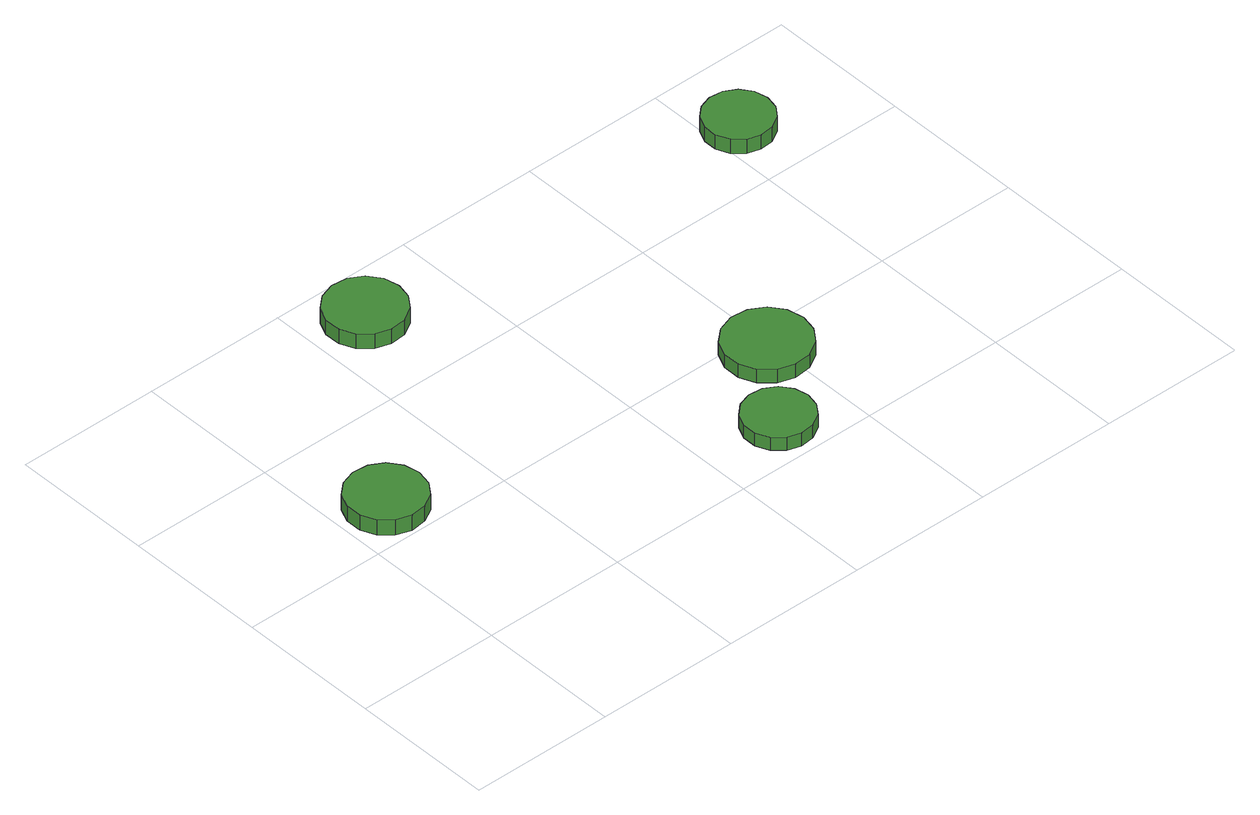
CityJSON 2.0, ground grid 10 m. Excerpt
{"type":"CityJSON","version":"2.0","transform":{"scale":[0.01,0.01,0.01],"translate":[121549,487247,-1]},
"CityObjects":{
"tree1":{"type":"SolitaryVegetationObject","attributes":{"function":"something"},"geometry":[{"type":"MultiSurface","lod":"1","boundaries":[[[0,1,2,3,4,5,6,7,8,9,10,11,12,13,14]],[[15,16,17,18,19,20,21,22,23,24,25,26,27,28,29]],[[0,29,28,1]],[[1,28,27,2]],[[2,27,26,3]],[[3,26,25,4]],[[4,25,24,5]],[[5,24,23,6]],[[6,23,22,7]],[[7,22,21,8]],[[8,21,20,9]],[[9,20,19,10]],[[10,19,18,11]],[[11,18,17,12]],[[12,17,16,13]],[[13,16,15,14]],[[14,15,29,0]]]}]},
"tree2":{"type":"SolitaryVegetationObject","attributes":{"function":"something"},"geometry":[{"type":"MultiSurface","lod":"1","boundaries":[[[30,31,32,33,34,35,36,37,38,39,40,41,42,43,44]],[[45,46,47,48,49,50,51,52,53,54,55,56,57,58,59]],[[30,59,58,31]],[[31,58,57,32]],[[32,57,56,33]],[[33,56,55,34]],[[34,55,54,35]],[[35,54,53,36]],[[36,53,52,37]],[[37,52,51,38]],[[38,51,50,39]],[[39,50,49,40]],[[40,49,48,41]],[[41,48,47,42]],[[42,47,46,43]],[[43,46,45,44]],[[44,45,59,30]]]}]},
"tree3":{"type":"SolitaryVegetationObject","attributes":{"function":"something"},"geometry":[{"type":"MultiSurface","lod":"1","boundaries":[[[60,61,62,63,64,65,66,67,68,69,70,71,72,73,74]],[[75,76,77,78,79,80,81,82,83,84,85,86,87,88,89]],[[60,89,88,61]],[[61,88,87,62]],[[62,87,86,63]],[[63,86,85,64]],[[64,85,84,65]],[[65,84,83,66]],[[66,83,82,67]],[[67,82,81,68]],[[68,81,80,69]],[[69,80,79,70]],[[70,79,78,71]],[[71,78,77,72]],[[72,77,76,73]],[[73,76,75,74]],[[74,75,89,60]]]}]},
"tree4":{"type":"SolitaryVegetationObject","attributes":{"function":"something"},"geometry":[{"type":"MultiSurface","lod":"1","boundaries":[[[90,91,92,93,94,95,96,97,98,99,100,101,102,103,104]],[[105,106,107,108,109,110,111,112,113,114,115,116,117,118,119]],[[90,119,118,91]],[[91,118,117,92]],[[92,117,116,93]],[[93,116,115,94]],[[94,115,114,95]],[[95,114,113,96]],[[96,113,112,97]],[[97,112,111,98]],[[98,111,110,99]],[[99,110,109,100]],[[100,109,108,101]],[[101,108,107,102]],[[102,107,106,103]],[[103,106,105,104]],[[104,105,119,90]]]}]},
"tree5":{"type":"SolitaryVegetationObject","attributes":{"function":"something"},"geometry":[{"type":"MultiSurface","lod":"1","boundaries":[[[120,121,122,123,124,125,126,127,128,129,130,131,132,133,134]],[[135,136,137,138,139,140,141,142,143,144,145,146,147,148,149]],[[120,149,148,121]],[[121,148,147,122]],[[122,147,146,123]],[[123,146,145,124]],[[124,145,144,125]],[[125,144,143,126]],[[126,143,142,127]],[[127,142,141,128]],[[128,141,140,129]],[[129,140,139,130]],[[130,139,138,131]],[[131,138,137,132]],[[132,137,136,133]],[[133,136,135,134]],[[134,135,149,120]]]}]}
},
"vertices":[
[589,1290,178],[566,1398,178],[501,1487,178],[406,1542,178],[296,1553,178],[191,1519,178],[109,1446,178],[65,1345,178],[65,1235,178],[109,1134,178],[191,1060,178],[296,1026,178],[406,1038,178],[501,1093,178],[566,1182,178],[566,1182,62],[501,1093,62],[406,1038,62],[296,1026,62],[191,1060,62],[109,1134,62],[65,1235,62],[65,1345,62],[109,1446,62],[191,1519,62],[296,1553,62],[406,1542,62],[501,1487,62],[566,1398,62],[589,1290,62],
[1643,2640,175],[1620,2749,175],[1554,2839,175],[1458,2895,175],[1347,2906,175],[1241,2872,175],[1158,2798,175],[1113,2696,175],[1113,2584,175],[1158,2483,175],[1241,2408,175],[1347,2374,175],[1458,2385,175],[1554,2441,175],[1620,2531,175],[1620,2531,61],[1554,2441,61],[1458,2385,61],[1347,2374,61],[1241,2408,61],[1158,2483,61],[1113,2584,61],[1113,2696,61],[1158,2798,61],[1241,2872,61],[1347,2906,61],[1458,2895,61],[1554,2839,61],[1620,2749,61],[1643,2640,61],
[2780,296,161],[2759,391,161],[2702,471,161],[2617,520,161],[2519,530,161],[2426,500,161],[2354,434,161],[2314,345,161],[2314,247,161],[2354,157,161],[2426,92,161],[2519,61,161],[2617,72,161],[2702,121,161],[2759,200,161],[2759,200,61],[2702,121,61],[2617,72,61],[2519,61,61],[2426,92,61],[2354,157,61],[2314,247,61],[2314,345,61],[2354,434,61],[2426,500,61],[2519,530,61],[2617,520,61],[2702,471,61],[2759,391,61],[2780,296,61],
[3232,838,163],[3207,956,163],[3136,1053,163],[3032,1113,163],[2913,1126,163],[2798,1088,163],[2709,1008,163],[2660,898,163],[2660,778,163],[2709,668,163],[2798,588,163],[2913,551,163],[3032,563,163],[3136,623,163],[3207,721,163],[3207,721,60],[3136,623,60],[3032,563,60],[2913,551,60],[2798,588,60],[2709,668,60],[2660,778,60],[2660,898,60],[2709,1008,60],[2798,1088,60],[2913,1126,60],[3032,1113,60],[3136,1053,60],[3207,956,60],[3232,838,60],
[4411,2465,170],[4391,2559,170],[4334,2637,170],[4251,2685,170],[4155,2695,170],[4064,2665,170],[3993,2601,170],[3954,2513,170],[3954,2417,170],[3993,2330,170],[4064,2265,170],[4155,2236,170],[4251,2246,170],[4334,2294,170],[4391,2371,170],[4391,2371,60],[4334,2294,60],[4251,2246,60],[4155,2236,60],[4064,2265,60],[3993,2330,60],[3954,2417,60],[3954,2513,60],[3993,2601,60],[4064,2665,60],[4155,2695,60],[4251,2685,60],[4334,2637,60],[4391,2559,60],[4411,2465,60]
]}
